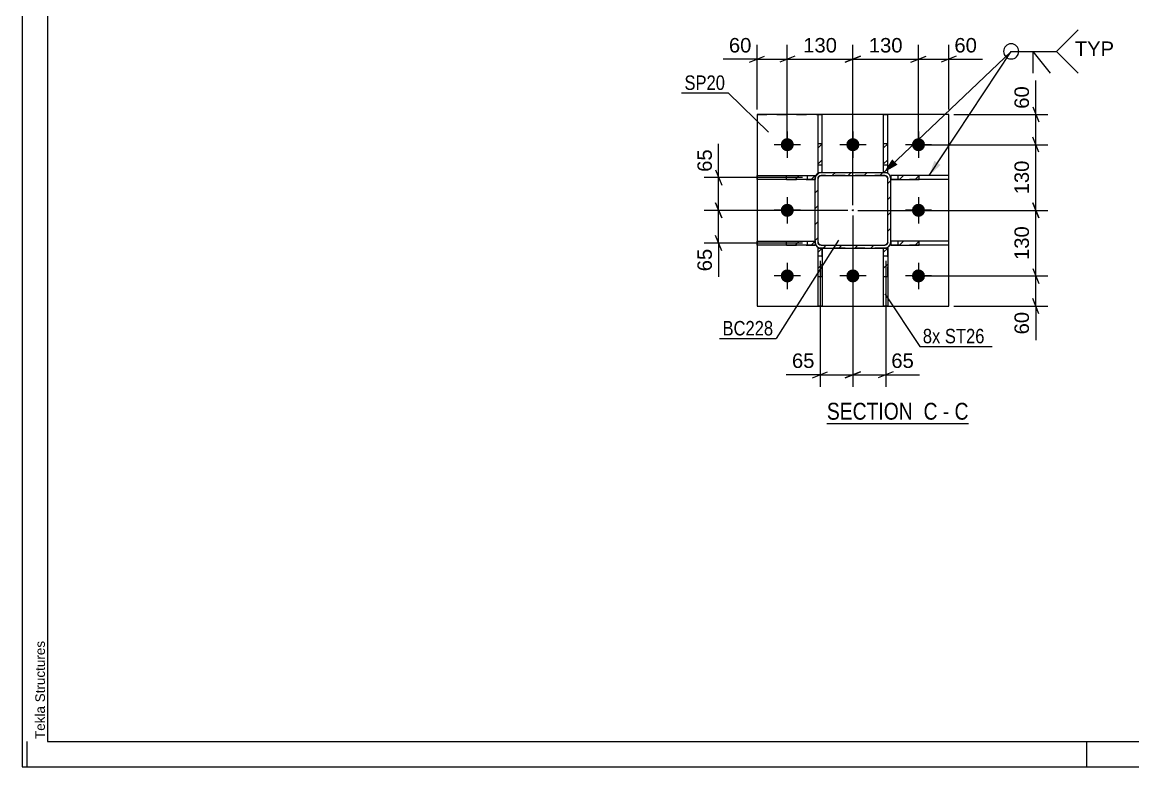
# Model space of a CAD drawing. Header units: millimetres. Extents: x -136 to 705, y -401 to 193.
# Drawn here: x -135.7 to 84.4, y -400.8 to -253.3 of the extents above; entities that cross this region are included whole.
import ezdxf

# ---------------------------------------------------------------- set-up
doc = ezdxf.new("R2010")
doc.units = ezdxf.units.MM
doc.linetypes.add('DXK_LINE_DOT2', pattern=[3.9198, 1.9599, -1.9599])
doc.linetypes.add('DXK_LINE_DOT3', pattern=[5.9187, 2.979, -0.9799, 0.9799, -0.9799])
doc.styles.add('Arial', font='ARIAL.TTF', dxfattribs={"height": 0.2})
doc.styles.add('Arial Narrow', font='ARIALN.TTF', dxfattribs={"height": 0.2})

# ---------------------------------------------------------------- blocks, each defined once
blk = doc.blocks.new('Unknown-318887035-1115')
at = {"color": 5, "linetype": 'Continuous'}
for p, q in [((-135.68, 193.19), (-135.68, -400.81)), ((-130.68, 188.19), (-130.68, -395.81)), ((-134.68, -400.81), (-134.68, -395.81)), ((-130.68, -395.81), (700.32, -395.81)), ((75.32, -400.81), (75.32, -395.81)), ((-135.68, -400.81), (705.32, -400.81))]:
    blk.add_line(p, q, dxfattribs=at)
at = {"color": 174, "linetype": 'Continuous', "style": 'Arial'}
blk.add_text('Tekla Structures', height=1.9102, rotation=90, dxfattribs=at).set_placement((-131.18, -395.31))
blk = doc.blocks.new('Unknown-318887035-16 - 5595')
at = {"color": 6, "linetype": 'Continuous'}
blk.add_line((23.79, -332.8), (51.86, -332.8), dxfattribs=at)
at = {"color": 0, "linetype": 'Continuous'}
blk.add_wipeout([(41.9, -332.05), (41.9, -328.55), (23.79, -328.55), (23.79, -332.05)], dxfattribs=at)
at = {"color": 7, "linetype": 'Continuous', "style": 'Arial Narrow'}
blk.add_text('SECTION ', height=3.34, dxfattribs=at).set_placement((23.79, -332.05))
at = {"color": 0, "linetype": 'Continuous'}
blk.add_wipeout([(45.72, -332.05), (45.72, -328.55), (42.95, -328.55), (42.95, -332.05)], dxfattribs=at)
at = {"color": 7, "linetype": 'Continuous', "style": 'Arial Narrow'}
blk.add_text('C', height=3.34, dxfattribs=at).set_placement((42.95, -332.05))
at = {"color": 0, "linetype": 'Continuous'}
blk.add_wipeout([(48.04, -332.05), (48.04, -328.55), (46.77, -328.55), (46.77, -332.05)], dxfattribs=at)
at = {"color": 7, "linetype": 'Continuous', "style": 'Arial Narrow'}
blk.add_text('-', height=3.34, dxfattribs=at).set_placement((46.77, -332.05))
at = {"color": 0, "linetype": 'Continuous'}
blk.add_wipeout([(51.86, -332.05), (51.86, -328.55), (49.09, -328.55), (49.09, -332.05)], dxfattribs=at)
at = {"color": 7, "linetype": 'Continuous', "style": 'Arial Narrow'}
blk.add_text('C', height=3.34, dxfattribs=at).set_placement((49.09, -332.05))
blk = doc.blocks.new('Part-318887035-5615 - 5595')
at = {"linetype": 'Continuous'}
h = blk.add_hatch(dxfattribs=at)
h.set_pattern_fill('', scale=0.7, style=0, pattern_type=0)
h.set_pattern_definition([(45, (21.44, -296.6747), (-1.57154, 1.57154), [])])
h.paths.add_polyline_path([(21.44, -297.47), (21.44, -296.67), (15.79, -296.67), (15.79, -297.47)])
at = {"color": 2, "linetype": 'Continuous'}
for p, q in [((9.94, -296.67), (15.79, -296.67)), ((9.94, -297.47), (9.94, -296.67)), ((15.79, -296.67), (21.44, -296.67)), ((15.79, -297.47), (15.79, -296.67)), ((21.44, -296.67), (21.44, -297.47)), ((15.79, -297.47), (9.94, -297.47)), ((21.44, -297.47), (15.79, -297.47))]:
    blk.add_line(p, q, dxfattribs=at)
at = {"color": 7, "linetype": 'DXK_LINE_DOT2'}
for p, q in [((15.79, -296.67), (21.44, -296.67)), ((19.94, -297.47), (19.94, -296.67)), ((21.44, -296.67), (21.44, -297.47)), ((15.79, -297.47), (21.44, -297.47))]:
    blk.add_line(p, q, dxfattribs=at)
blk = doc.blocks.new('Part-318887035-5620 - 5595')
at = {"linetype": 'Continuous'}
h = blk.add_hatch(dxfattribs=at)
h.set_pattern_fill('', scale=0.7, style=0, pattern_type=0)
h.set_pattern_definition([(45, (21.44, -283.6747), (-1.57154, 1.57154), [])])
h.paths.add_polyline_path([(21.44, -284.47), (21.44, -283.67), (15.79, -283.67), (15.79, -284.47)])
at = {"color": 2, "linetype": 'Continuous'}
for p, q in [((9.94, -283.67), (15.79, -283.67)), ((9.94, -284.47), (9.94, -283.67)), ((15.79, -283.67), (21.44, -283.67)), ((15.79, -284.47), (15.79, -283.67)), ((21.44, -283.67), (21.44, -284.47)), ((15.79, -284.47), (9.94, -284.47)), ((21.44, -284.47), (15.79, -284.47))]:
    blk.add_line(p, q, dxfattribs=at)
at = {"color": 7, "linetype": 'DXK_LINE_DOT2'}
for p, q in [((15.79, -283.67), (21.44, -283.67)), ((19.94, -284.47), (19.94, -283.67)), ((21.44, -283.67), (21.44, -284.47)), ((15.79, -284.47), (21.44, -284.47))]:
    blk.add_line(p, q, dxfattribs=at)
blk = doc.blocks.new('Part-318887035-5649 - 5595')
at = {"linetype": 'Continuous'}
h = blk.add_hatch(dxfattribs=at)
h.set_pattern_fill('', scale=0.7, style=0, pattern_type=0)
h.set_pattern_definition([(45, (35.6987, -297.9833), (-1.57154, 1.57154), [])])
h.paths.add_polyline_path([(35.24, -298.07), (35.7, -297.98), (36.09, -297.72), (36.35, -297.33), (36.44, -296.87), (36.44, -284.27), (36.35, -283.82), (36.09, -283.43), (35.7, -283.17), (35.24, -283.07), (22.64, -283.07), (22.18, -283.17), (21.79, -283.43), (21.53, -283.82), (21.44, -284.27), (21.44, -296.87), (21.53, -297.33), (21.79, -297.72), (22.18, -297.98), (22.64, -298.07)])
h.paths.add_polyline_path([(22.64, -297.47), (22.41, -297.43), (22.22, -297.3), (22.09, -297.1), (22.04, -296.87), (22.04, -284.27), (22.09, -284.05), (22.22, -283.85), (22.41, -283.72), (22.64, -283.67), (35.24, -283.67), (35.47, -283.72), (35.66, -283.85), (35.79, -284.05), (35.84, -284.27), (35.84, -296.87), (35.79, -297.1), (35.66, -297.3), (35.47, -297.43), (35.24, -297.47)])
blk.add_hatch(color=246, dxfattribs=at).paths.add_polyline_path([(28.94, -290.67, -1), (28.94, -290.47, -1)])
at = {"color": 7, "linetype": 'DXK_LINE_DOT2'}
for p, q in [((21.44, -284.27), (21.53, -283.82)), ((22.22, -283.85), (22.09, -284.05)), ((22.18, -283.17), (22.64, -283.07)), ((22.41, -283.72), (22.22, -283.85)), ((22.64, -283.67), (22.41, -283.72)), ((22.64, -283.07), (35.24, -283.07)), ((35.24, -283.67), (22.64, -283.67)), ((35.24, -283.07), (35.7, -283.17)), ((35.47, -283.72), (35.24, -283.67)), ((35.66, -283.85), (35.47, -283.72)), ((35.79, -284.05), (35.66, -283.85)), ((36.35, -283.82), (36.44, -284.27)), ((21.44, -296.87), (21.44, -284.27)), ((22.09, -284.05), (22.04, -284.27)), ((22.04, -296.87), (22.04, -284.27)), ((35.84, -284.27), (35.79, -284.05)), ((35.84, -296.87), (35.84, -284.27)), ((36.44, -296.87), (36.44, -284.27)), ((21.53, -297.33), (21.44, -296.87)), ((22.04, -296.87), (22.09, -297.1)), ((22.09, -297.1), (22.22, -297.3)), ((35.66, -297.3), (35.79, -297.1)), ((35.79, -297.1), (35.84, -296.87)), ((36.44, -296.87), (36.35, -297.33)), ((22.64, -298.07), (22.18, -297.98)), ((22.22, -297.3), (22.41, -297.43)), ((22.41, -297.43), (22.64, -297.47)), ((22.64, -297.47), (35.24, -297.47)), ((35.24, -298.07), (22.64, -298.07)), ((35.24, -297.47), (35.47, -297.43)), ((35.7, -297.98), (35.24, -298.07)), ((35.47, -297.43), (35.66, -297.3))]:
    blk.add_line(p, q, dxfattribs=at)
at = {"color": 2, "linetype": 'Continuous'}
for p, q in [((21.53, -283.82), (21.44, -284.27)), ((22.09, -284.05), (22.22, -283.85)), ((22.64, -283.07), (22.18, -283.17)), ((22.22, -283.85), (22.41, -283.72)), ((22.41, -283.72), (22.64, -283.67)), ((22.64, -283.07), (35.24, -283.07)), ((22.64, -283.67), (35.24, -283.67)), ((35.7, -283.17), (35.24, -283.07)), ((35.24, -283.67), (35.47, -283.72)), ((35.47, -283.72), (35.66, -283.85)), ((35.66, -283.85), (35.79, -284.05)), ((36.44, -284.27), (36.35, -283.82)), ((21.44, -296.87), (21.44, -284.27)), ((22.04, -284.27), (22.09, -284.05)), ((22.04, -296.87), (22.04, -284.27)), ((35.79, -284.05), (35.84, -284.27)), ((35.84, -296.87), (35.84, -284.27)), ((36.44, -296.87), (36.44, -284.27)), ((21.44, -296.87), (21.53, -297.33)), ((22.09, -297.1), (22.04, -296.87)), ((22.22, -297.3), (22.09, -297.1)), ((35.79, -297.1), (35.66, -297.3)), ((35.84, -296.87), (35.79, -297.1)), ((36.35, -297.33), (36.44, -296.87)), ((22.18, -297.98), (22.64, -298.07)), ((22.41, -297.43), (22.22, -297.3)), ((22.64, -297.47), (22.41, -297.43)), ((22.64, -297.47), (35.24, -297.47)), ((22.64, -298.07), (35.24, -298.07)), ((35.47, -297.43), (35.24, -297.47)), ((35.24, -298.07), (35.7, -297.98)), ((35.66, -297.3), (35.47, -297.43))]:
    blk.add_line(p, q, dxfattribs=at)
at = {"color": 7, "linetype": 'DXK_LINE_DOT3'}
blk.add_line((28.94, -290.57), (28.94, -290.57), dxfattribs=at)
at = {"color": 246, "linetype": 'DXK_LINE_DOT2'}
blk.add_line((28.94, -290.57), (28.94, -290.57), dxfattribs=at)
at = {"color": 246, "linetype": 'Continuous'}
blk.add_circle((28.94, -290.57), 0.1, dxfattribs=at)
at = {"color": 7, "linetype": 'DXK_LINE_DOT2'}
for centre, start, end in [((22.64, -284.27), 112.5, 157.5), ((35.24, -284.27), 22.5, 67.5), ((22.64, -296.87), 202.5, 247.5), ((35.24, -296.87), 292.5, 337.5)]:
    blk.add_arc(centre, 1.2, start, end, dxfattribs=at)
at = {"color": 2, "linetype": 'Continuous'}
for centre, start, end in [((22.64, -284.27), 112.5, 157.5), ((35.24, -284.27), 22.5, 67.5), ((22.64, -296.87), 202.5, 247.5), ((35.24, -296.87), 292.5, 337.5)]:
    blk.add_arc(centre, 1.2, start, end, dxfattribs=at)
blk = doc.blocks.new('Part-318887035-5735 - 5595')
at = {"linetype": 'Continuous'}
h = blk.add_hatch(dxfattribs=at)
h.set_pattern_fill('', scale=0.7, style=0, pattern_type=0)
h.set_pattern_definition([(45, (22.8402, -277.4215), (-1.57154, 1.57154), [])])
h.paths.add_polyline_path([(22.84, -283.07), (22.84, -277.42), (22.04, -277.42), (22.04, -283.07)])
at = {"color": 2, "linetype": 'Continuous'}
for p, q in [((22.04, -271.57), (22.84, -271.57)), ((22.04, -277.42), (22.04, -271.57)), ((22.84, -277.42), (22.84, -271.57)), ((22.04, -283.07), (22.04, -277.42)), ((22.84, -277.42), (22.04, -277.42)), ((22.84, -283.07), (22.84, -277.42)), ((22.04, -283.07), (22.84, -283.07))]:
    blk.add_line(p, q, dxfattribs=at)
at = {"color": 7, "linetype": 'DXK_LINE_DOT2'}
for p, q in [((22.04, -283.07), (22.04, -277.42)), ((22.84, -283.07), (22.84, -277.42)), ((22.04, -281.57), (22.84, -281.57)), ((22.04, -283.07), (22.84, -283.07))]:
    blk.add_line(p, q, dxfattribs=at)
blk = doc.blocks.new('Part-318887035-5748 - 5595')
at = {"linetype": 'Continuous'}
h = blk.add_hatch(dxfattribs=at)
h.set_pattern_fill('', scale=0.7, style=0, pattern_type=0)
h.set_pattern_definition([(45, (22.8402, -298.0747), (-1.57154, 1.57154), [])])
h.paths.add_polyline_path([(22.84, -303.73), (22.84, -298.07), (22.04, -298.07), (22.04, -303.73)])
at = {"color": 7, "linetype": 'DXK_LINE_DOT2'}
for p, q in [((22.04, -303.73), (22.04, -298.07)), ((22.04, -298.07), (22.84, -298.07)), ((22.84, -303.73), (22.84, -298.07)), ((22.04, -299.57), (22.84, -299.57))]:
    blk.add_line(p, q, dxfattribs=at)
at = {"color": 2, "linetype": 'Continuous'}
for p, q in [((22.04, -303.73), (22.04, -298.07)), ((22.04, -298.07), (22.84, -298.07)), ((22.84, -298.07), (22.84, -303.73)), ((22.04, -309.57), (22.04, -303.73)), ((22.84, -303.73), (22.04, -303.73)), ((22.84, -303.73), (22.84, -309.57)), ((22.84, -309.57), (22.04, -309.57))]:
    blk.add_line(p, q, dxfattribs=at)
blk = doc.blocks.new('Part-318887035-5740 - 5595')
at = {"linetype": 'Continuous'}
h = blk.add_hatch(dxfattribs=at)
h.set_pattern_fill('', scale=0.7, style=0, pattern_type=0)
h.set_pattern_definition([(45, (35.8396, -277.4215), (-1.57154, 1.57154), [])])
h.paths.add_polyline_path([(35.84, -283.07), (35.84, -277.42), (35.04, -277.42), (35.04, -283.07)])
at = {"color": 2, "linetype": 'Continuous'}
for p, q in [((35.04, -271.57), (35.84, -271.57)), ((35.04, -277.42), (35.04, -271.57)), ((35.84, -277.42), (35.84, -271.57)), ((35.04, -283.07), (35.04, -277.42)), ((35.84, -277.42), (35.04, -277.42)), ((35.84, -283.07), (35.84, -277.42)), ((35.04, -283.07), (35.84, -283.07))]:
    blk.add_line(p, q, dxfattribs=at)
at = {"color": 7, "linetype": 'DXK_LINE_DOT2'}
for p, q in [((35.04, -283.07), (35.04, -277.42)), ((35.84, -283.07), (35.84, -277.42)), ((35.04, -281.57), (35.84, -281.57)), ((35.04, -283.07), (35.84, -283.07))]:
    blk.add_line(p, q, dxfattribs=at)
blk = doc.blocks.new('Part-318887035-5753 - 5595')
at = {"linetype": 'Continuous'}
h = blk.add_hatch(dxfattribs=at)
h.set_pattern_fill('', scale=0.7, style=0, pattern_type=0)
h.set_pattern_definition([(45, (35.8396, -298.0747), (-1.57154, 1.57154), [])])
h.paths.add_polyline_path([(35.84, -303.73), (35.84, -298.07), (35.04, -298.07), (35.04, -303.73)])
at = {"color": 7, "linetype": 'DXK_LINE_DOT2'}
for p, q in [((35.04, -303.73), (35.04, -298.07)), ((35.04, -298.07), (35.84, -298.07)), ((35.84, -303.73), (35.84, -298.07)), ((35.04, -299.57), (35.84, -299.57))]:
    blk.add_line(p, q, dxfattribs=at)
at = {"color": 2, "linetype": 'Continuous'}
for p, q in [((35.04, -303.73), (35.04, -298.07)), ((35.04, -298.07), (35.84, -298.07)), ((35.84, -298.07), (35.84, -303.73)), ((35.04, -309.57), (35.04, -303.73)), ((35.84, -303.73), (35.04, -303.73)), ((35.84, -303.73), (35.84, -309.57)), ((35.84, -309.57), (35.04, -309.57))]:
    blk.add_line(p, q, dxfattribs=at)
blk = doc.blocks.new('Bolt-318887035-5776 - 5595')
at = {"linetype": 'Continuous'}
for points in [[(17.24, -277.57, -1), (14.64, -277.57, -1)], [(30.24, -277.57, -1), (27.64, -277.57, -1)], [(43.24, -277.57, -1), (40.64, -277.57, -1)], [(17.24, -290.57, -1), (14.64, -290.57, -1)], [(43.24, -290.57, -1), (40.64, -290.57, -1)], [(17.24, -303.57, -1), (14.64, -303.57, -1)], [(30.24, -303.57, -1), (27.64, -303.57, -1)], [(43.24, -303.57, -1), (40.64, -303.57, -1)]]:
    blk.add_hatch(color=1, dxfattribs=at).paths.add_polyline_path(points)
at = {"color": 1, "linetype": 'Continuous'}
for p, q in [((15.94, -274.97), (15.94, -280.17)), ((28.94, -274.97), (28.94, -280.17)), ((41.94, -274.97), (41.94, -280.17)), ((18.54, -277.57), (13.34, -277.57)), ((31.54, -277.57), (26.34, -277.57)), ((44.54, -277.57), (39.34, -277.57)), ((15.94, -287.97), (15.94, -293.17)), ((41.94, -287.97), (41.94, -293.17)), ((18.54, -290.57), (13.34, -290.57)), ((44.54, -290.57), (39.34, -290.57)), ((15.94, -300.97), (15.94, -306.17)), ((28.94, -300.97), (28.94, -306.17)), ((41.94, -300.97), (41.94, -306.17)), ((18.54, -303.57), (13.34, -303.57)), ((31.54, -303.57), (26.34, -303.57)), ((44.54, -303.57), (39.34, -303.57))]:
    blk.add_line(p, q, dxfattribs=at)
blk = doc.blocks.new('Part-318887035-5792 - 5595')
at = {"linetype": 'Continuous'}
h = blk.add_hatch(dxfattribs=at)
h.set_pattern_fill('', scale=0.7, style=0, pattern_type=0)
h.set_pattern_definition([(45, (42.0932, -296.6747), (-1.57154, 1.57154), [])])
h.paths.add_polyline_path([(42.09, -297.47), (42.09, -296.67), (36.44, -296.67), (36.44, -297.47)])
at = {"color": 7, "linetype": 'DXK_LINE_DOT2'}
for p, q in [((42.09, -296.67), (36.44, -296.67)), ((36.44, -296.67), (36.44, -297.47)), ((37.94, -297.47), (37.94, -296.67)), ((42.09, -297.47), (36.44, -297.47))]:
    blk.add_line(p, q, dxfattribs=at)
at = {"color": 2, "linetype": 'Continuous'}
for p, q in [((42.09, -296.67), (36.44, -296.67)), ((36.44, -296.67), (36.44, -297.47)), ((47.94, -296.67), (42.09, -296.67)), ((42.09, -297.47), (42.09, -296.67)), ((47.94, -297.47), (47.94, -296.67)), ((36.44, -297.47), (42.09, -297.47)), ((47.94, -297.47), (42.09, -297.47))]:
    blk.add_line(p, q, dxfattribs=at)
blk = doc.blocks.new('Part-318887035-5797 - 5595')
at = {"linetype": 'Continuous'}
h = blk.add_hatch(dxfattribs=at)
h.set_pattern_fill('', scale=0.7, style=0, pattern_type=0)
h.set_pattern_definition([(45, (42.0933, -283.6747), (-1.57154, 1.57154), [])])
h.paths.add_polyline_path([(42.09, -284.47), (42.09, -283.67), (36.44, -283.67), (36.44, -284.47)])
at = {"color": 7, "linetype": 'DXK_LINE_DOT2'}
for p, q in [((42.09, -283.67), (36.44, -283.67)), ((36.44, -283.67), (36.44, -284.47)), ((37.94, -284.47), (37.94, -283.67)), ((42.09, -284.47), (36.44, -284.47))]:
    blk.add_line(p, q, dxfattribs=at)
at = {"color": 2, "linetype": 'Continuous'}
for p, q in [((42.09, -283.67), (36.44, -283.67)), ((36.44, -283.67), (36.44, -284.47)), ((47.94, -283.67), (42.09, -283.67)), ((42.09, -284.47), (42.09, -283.67)), ((47.94, -284.47), (47.94, -283.67)), ((36.44, -284.47), (42.09, -284.47)), ((47.94, -284.47), (42.09, -284.47))]:
    blk.add_line(p, q, dxfattribs=at)
blk = doc.blocks.new('Part-318887035-5827 - 5595')
at = {"color": 2, "linetype": 'Continuous'}
for p, q in [((9.94, -271.57), (9.94, -309.57)), ((47.94, -271.57), (9.94, -271.57)), ((47.94, -309.57), (47.94, -271.57)), ((9.94, -309.57), (47.94, -309.57))]:
    blk.add_line(p, q, dxfattribs=at)
at = {"color": 7, "linetype": 'DXK_LINE_DOT2'}
for p, q in [((9.94, -271.57), (22.84, -271.57)), ((9.94, -309.57), (22.84, -309.57))]:
    blk.add_line(p, q, dxfattribs=at)
blk = doc.blocks.new('StraightDimension-318887035-5982 - 5595')
at = {"color": 7, "linetype": 'Continuous'}
for p, q in [((28.94, -291.58), (28.94, -325.55)), ((35.44, -300.57), (35.44, -325.55)), ((27.44, -323.75), (30.44, -322.55)), ((28.94, -323.15), (35.44, -323.15)), ((36.94, -322.55), (33.94, -323.75))]:
    blk.add_line(p, q, dxfattribs=at)
at = {"color": 0}
blk.add_wipeout([(41.61, -322.4), (41.61, -318.2), (35.96, -318.2), (35.96, -322.4)], dxfattribs=at)
at = {"color": 7, "linetype": 'Continuous'}
blk.add_line((35.44, -323.15), (42.14, -323.15), dxfattribs=at)
blk.add_line((35.44, -323.15), (42.14, -323.15), dxfattribs=at)
at = {"color": 3, "style": 'Arial'}
blk.add_text('65', height=2.865, dxfattribs=at).set_placement((36.56, -321.8))
blk = doc.blocks.new('StraightDimension-318887035-5913 - 5595')
at = {"color": 7, "linetype": 'Continuous'}
for p, q in [((65.78, -279.07), (64.58, -276.07)), ((42.94, -277.57), (67.58, -277.57)), ((65.18, -290.58), (65.18, -277.57)), ((64.58, -289.08), (65.78, -292.08)), ((29.94, -290.58), (67.58, -290.58))]:
    blk.add_line(p, q, dxfattribs=at)
at = {"color": 0}
blk.add_wipeout([(64.43, -280.14), (60.23, -280.14), (60.23, -288.01), (64.43, -288.01)], dxfattribs=at)
at = {"color": 3, "style": 'Arial'}
blk.add_text('130', height=2.865, rotation=90.0002, dxfattribs=at).set_placement((63.83, -287.41))
blk = doc.blocks.new('StraightDimension-318887035-5831 - 5595')
at = {"color": 7, "linetype": 'Continuous'}
for p, q in [((28.94, -289.58), (28.94, -257.8)), ((41.94, -276.57), (41.94, -257.8)), ((30.44, -260.05), (27.44, -261.25)), ((28.94, -260.65), (41.94, -260.65)), ((40.44, -261.25), (43.44, -260.05))]:
    blk.add_line(p, q, dxfattribs=at)
at = {"color": 0}
blk.add_wipeout([(39.37, -259.9), (39.37, -255.7), (31.5, -255.7), (31.5, -259.9)], dxfattribs=at)
at = {"color": 3, "style": 'Arial'}
blk.add_text('130', height=2.865, dxfattribs=at).set_placement((32.1, -259.3))
blk = doc.blocks.new('StraightDimension-318887035-5848 - 5595')
at = {"color": 7, "linetype": 'Continuous'}
for p, q in [((41.94, -276.57), (41.94, -257.8)), ((47.94, -270.57), (47.94, -257.8)), ((40.44, -261.25), (43.44, -260.05)), ((41.94, -260.65), (47.94, -260.65)), ((49.44, -260.05), (46.44, -261.25))]:
    blk.add_line(p, q, dxfattribs=at)
at = {"color": 0}
blk.add_wipeout([(54.11, -259.9), (54.11, -255.7), (48.46, -255.7), (48.46, -259.9)], dxfattribs=at)
at = {"color": 7, "linetype": 'Continuous'}
blk.add_line((47.94, -260.65), (54.64, -260.65), dxfattribs=at)
blk.add_line((47.94, -260.65), (54.64, -260.65), dxfattribs=at)
at = {"color": 3, "style": 'Arial'}
blk.add_text('60', height=2.865, dxfattribs=at).set_placement((49.06, -259.3))
blk = doc.blocks.new('StraightDimension-318887035-5858 - 5595')
at = {"color": 7, "linetype": 'Continuous'}
for p, q in [((15.94, -276.57), (15.94, -257.8)), ((28.94, -289.58), (28.94, -257.8)), ((17.44, -260.05), (14.44, -261.25)), ((15.94, -260.65), (28.94, -260.65)), ((27.44, -261.25), (30.44, -260.05))]:
    blk.add_line(p, q, dxfattribs=at)
at = {"color": 0}
blk.add_wipeout([(26.37, -259.9), (26.37, -255.7), (18.5, -255.7), (18.5, -259.9)], dxfattribs=at)
at = {"color": 3, "style": 'Arial'}
blk.add_text('130', height=2.865, dxfattribs=at).set_placement((19.1, -259.3))
blk = doc.blocks.new('StraightDimension-318887035-5875 - 5595')
at = {"color": 7, "linetype": 'Continuous'}
for p, q in [((9.94, -270.57), (9.94, -257.8)), ((15.94, -276.57), (15.94, -257.8)), ((8.44, -261.25), (11.44, -260.05)), ((9.94, -260.65), (15.94, -260.65)), ((17.44, -260.05), (14.44, -261.25))]:
    blk.add_line(p, q, dxfattribs=at)
at = {"color": 0}
blk.add_wipeout([(9.41, -259.9), (9.41, -255.7), (3.77, -255.7), (3.77, -259.9)], dxfattribs=at)
at = {"color": 7, "linetype": 'Continuous'}
blk.add_line((9.94, -260.65), (3.24, -260.65), dxfattribs=at)
blk.add_line((9.94, -260.65), (3.24, -260.65), dxfattribs=at)
at = {"color": 3, "style": 'Arial'}
blk.add_text('60', height=2.865, dxfattribs=at).set_placement((4.37, -259.3))
blk = doc.blocks.new('StraightDimension-318887035-5886 - 5595')
at = {"color": 7, "linetype": 'Continuous'}
for p, q in [((42.94, -303.57), (67.58, -303.57)), ((64.58, -302.07), (65.78, -305.07)), ((65.18, -309.57), (65.18, -303.57)), ((65.78, -311.07), (64.58, -308.07)), ((48.94, -309.57), (67.58, -309.57))]:
    blk.add_line(p, q, dxfattribs=at)
at = {"color": 0}
blk.add_wipeout([(64.43, -310.1), (60.23, -310.1), (60.23, -315.75), (64.43, -315.75)], dxfattribs=at)
at = {"color": 7, "linetype": 'Continuous'}
blk.add_line((65.18, -309.57), (65.18, -316.27), dxfattribs=at)
blk.add_line((65.18, -309.57), (65.18, -316.27), dxfattribs=at)
at = {"color": 3, "style": 'Arial'}
blk.add_text('60', height=2.865, rotation=90.0002, dxfattribs=at).set_placement((63.83, -315.15))
blk = doc.blocks.new('StraightDimension-318887035-5896 - 5595')
at = {"color": 7, "linetype": 'Continuous'}
for p, q in [((65.78, -292.08), (64.58, -289.08)), ((29.94, -290.58), (67.58, -290.58)), ((65.18, -303.57), (65.18, -290.58)), ((42.94, -303.57), (67.58, -303.57)), ((64.58, -302.07), (65.78, -305.07))]:
    blk.add_line(p, q, dxfattribs=at)
at = {"color": 0}
blk.add_wipeout([(64.43, -293.14), (60.23, -293.14), (60.23, -301.01), (64.43, -301.01)], dxfattribs=at)
at = {"color": 3, "style": 'Arial'}
blk.add_text('130', height=2.865, rotation=90.0002, dxfattribs=at).set_placement((63.83, -300.41))
blk = doc.blocks.new('StraightDimension-318887035-5930 - 5595')
at = {"color": 7, "linetype": 'Continuous'}
for p, q in [((64.58, -270.07), (65.78, -273.07)), ((48.94, -271.57), (67.58, -271.57)), ((65.18, -277.57), (65.18, -271.57)), ((65.78, -279.07), (64.58, -276.07)), ((42.94, -277.57), (67.58, -277.57))]:
    blk.add_line(p, q, dxfattribs=at)
at = {"color": 0}
blk.add_wipeout([(64.43, -265.4), (60.23, -265.4), (60.23, -271.05), (64.43, -271.05)], dxfattribs=at)
at = {"color": 7, "linetype": 'Continuous'}
blk.add_line((65.18, -271.57), (65.18, -264.88), dxfattribs=at)
blk.add_line((65.18, -271.57), (65.18, -264.88), dxfattribs=at)
at = {"color": 3, "style": 'Arial'}
blk.add_text('60', height=2.865, rotation=90.0002, dxfattribs=at).set_placement((63.83, -270.45))
blk = doc.blocks.new('StraightDimension-318887035-5941 - 5595')
at = {"color": 7, "linetype": 'Continuous'}
for p, q in [((1.74, -282.57), (2.94, -285.57)), ((18.94, -284.07), (-0.51, -284.07)), ((2.34, -290.58), (2.34, -284.07)), ((2.94, -292.08), (1.74, -289.08)), ((27.94, -290.58), (-0.51, -290.58))]:
    blk.add_line(p, q, dxfattribs=at)
at = {"color": 0}
blk.add_wipeout([(1.59, -277.9), (-2.61, -277.9), (-2.61, -283.55), (1.59, -283.55)], dxfattribs=at)
at = {"color": 7, "linetype": 'Continuous'}
blk.add_line((2.34, -284.07), (2.34, -277.38), dxfattribs=at)
blk.add_line((2.34, -284.07), (2.34, -277.38), dxfattribs=at)
at = {"color": 3, "style": 'Arial'}
blk.add_text('65', height=2.865, rotation=90.0002, dxfattribs=at).set_placement((0.99, -282.95))
blk = doc.blocks.new('StraightDimension-318887035-5954 - 5595')
at = {"color": 7, "linetype": 'Continuous'}
for p, q in [((1.74, -289.08), (2.94, -292.08)), ((27.94, -290.58), (-0.51, -290.58)), ((2.34, -297.07), (2.34, -290.58)), ((18.94, -297.07), (-0.51, -297.07)), ((2.94, -298.57), (1.74, -295.57))]:
    blk.add_line(p, q, dxfattribs=at)
at = {"color": 0}
blk.add_wipeout([(1.59, -297.6), (-2.61, -297.6), (-2.61, -303.25), (1.59, -303.25)], dxfattribs=at)
at = {"color": 7, "linetype": 'Continuous'}
blk.add_line((2.34, -297.07), (2.34, -303.77), dxfattribs=at)
blk.add_line((2.34, -297.07), (2.34, -303.77), dxfattribs=at)
at = {"color": 3, "style": 'Arial'}
blk.add_text('65', height=2.865, rotation=90.0002, dxfattribs=at).set_placement((0.99, -302.65))
blk = doc.blocks.new('StraightDimension-318887035-5968 - 5595')
at = {"color": 7, "linetype": 'Continuous'}
for p, q in [((28.94, -291.58), (28.94, -325.55)), ((22.44, -300.57), (22.44, -325.55)), ((20.94, -323.75), (23.94, -322.55)), ((22.44, -323.15), (28.94, -323.15)), ((30.44, -322.55), (27.44, -323.75))]:
    blk.add_line(p, q, dxfattribs=at)
at = {"color": 0}
blk.add_wipeout([(21.92, -322.4), (21.92, -318.2), (16.27, -318.2), (16.27, -322.4)], dxfattribs=at)
at = {"color": 7, "linetype": 'Continuous'}
blk.add_line((22.44, -323.15), (15.74, -323.15), dxfattribs=at)
blk.add_line((22.44, -323.15), (15.74, -323.15), dxfattribs=at)
at = {"color": 3, "style": 'Arial'}
blk.add_text('65', height=2.865, dxfattribs=at).set_placement((16.87, -321.8))
blk = doc.blocks.new('Mark-318887035-5645 - 5595')
at = {"color": 0}
blk.add_wipeout([(13.15, -315.36), (13.15, -312.36), (3.1, -312.36), (3.1, -315.36)], dxfattribs=at)
blk.add_wipeout([(13.15, -315.36), (13.15, -312.36), (3.1, -312.36), (3.1, -315.36)], dxfattribs=at)
at = {"color": 30, "linetype": 'Continuous'}
for p in [(26.09, -296.5), (2.5, -315.96)]:
    blk.add_line(p, (13.75, -315.96), dxfattribs=at)
at = {"color": 3, "style": 'Arial Narrow'}
blk.add_text('BC228', height=2.863, dxfattribs=at).set_placement((3.1, -315.36))
blk = doc.blocks.new('WeldMark-318887035-5995 - 5595')
at = {"linetype": 'Continuous'}
for points in [[(37.77, -281.55), (35.08, -283.07), (36.73, -280.46)], [(46.34, -281.59), (44.06, -283.67), (45.09, -280.76)]]:
    blk.add_hatch(color=30, dxfattribs=at).paths.add_polyline_path(points)
at = {"color": 30, "linetype": 'Continuous'}
for p, q in [((35.08, -283.07), (60.31, -259.09)), ((44.06, -283.67), (60.31, -259.09)), ((60.31, -259.09), (69.31, -259.09))]:
    blk.add_line(p, q, dxfattribs=at)
at = {"color": 3, "linetype": 'Continuous'}
for q in [(68.03, -263.37), (64.6, -263.37)]:
    blk.add_line((64.6, -259.09), q, dxfattribs=at)
for start, end in [(90, 270), (270, 90)]:
    blk.add_arc((60.31, -259.09), 1.5, start, end, dxfattribs=at)
at = {"color": 0, "linetype": 'Continuous'}
blk.add_wipeout([(80.69, -259.99), (80.69, -256.99), (72.91, -256.99), (72.91, -259.99)], dxfattribs=at)
blk.add_wipeout([(80.69, -259.99), (80.69, -256.99), (72.91, -256.99), (72.91, -259.99)], dxfattribs=at)
at = {"color": 3, "linetype": 'Continuous'}
for q in [(73.6, -254.8), (73.6, -263.37)]:
    blk.add_line((69.31, -259.09), q, dxfattribs=at)
at = {"color": 3, "linetype": 'Continuous', "style": 'Arial'}
blk.add_text('TYP', height=2.865, dxfattribs=at).set_placement((72.91, -259.99))
blk = doc.blocks.new('Mark-318887035-5823 - 5595')
at = {"color": 0}
blk.add_wipeout([(3.6, -266.72), (3.6, -263.72), (-4.44, -263.72), (-4.44, -266.72)], dxfattribs=at)
blk.add_wipeout([(3.6, -266.72), (3.6, -263.72), (-4.44, -263.72), (-4.44, -266.72)], dxfattribs=at)
at = {"color": 30, "linetype": 'Continuous'}
for p in [(-5.04, -267.32), (12.24, -275.07)]:
    blk.add_line(p, (4.2, -267.32), dxfattribs=at)
at = {"color": 3, "style": 'Arial Narrow'}
blk.add_text('SP20', height=2.863, dxfattribs=at).set_placement((-4.44, -266.72))
blk = doc.blocks.new('MarkSet-318887035-6045 - 5595')
at = {"color": 0}
blk.add_wipeout([(46.27, -316.92), (46.27, -313.92), (42.8, -313.92), (42.8, -316.92)], dxfattribs=at)
blk.add_wipeout([(46.27, -316.92), (46.27, -313.92), (42.8, -313.92), (42.8, -316.92)], dxfattribs=at)
at = {"color": 30, "linetype": 'Continuous'}
blk.add_line((35.24, -307.11), (42.2, -317.52), dxfattribs=at)
at = {"color": 0}
blk.add_wipeout([(55.03, -316.92), (55.03, -313.92), (47.17, -313.92), (47.17, -316.92)], dxfattribs=at)
blk.add_wipeout([(55.03, -316.92), (55.03, -313.92), (47.17, -313.92), (47.17, -316.92)], dxfattribs=at)
at = {"color": 30, "linetype": 'Continuous'}
blk.add_line((42.2, -317.52), (56.53, -317.52), dxfattribs=at)
at = {"color": 3, "style": 'Arial Narrow'}
for s, p in [('8x', (42.8, -316.92)), ('ST26', (47.17, -316.92))]:
    blk.add_text(s, height=2.863, dxfattribs=at).set_placement(p)

msp = doc.modelspace()

# ---------------------------------------------------------------- block references
for name in ['Unknown-318887035-1115', 'Part-318887035-5827 - 5595', 'Part-318887035-5735 - 5595', 'Part-318887035-5740 - 5595', 'Bolt-318887035-5776 - 5595', 'Part-318887035-5620 - 5595', 'Part-318887035-5649 - 5595', 'Part-318887035-5797 - 5595', 'Part-318887035-5615 - 5595', 'Part-318887035-5792 - 5595', 'Part-318887035-5748 - 5595', 'Part-318887035-5753 - 5595']:
    msp.add_blockref(name, (0, 0))

# ---------------------------------------------------------------- next in the draw order: block references
for name in ['StraightDimension-318887035-5982 - 5595', 'Unknown-318887035-16 - 5595']:
    msp.add_blockref(name, (0, 0))

# ---------------------------------------------------------------- next in the draw order: block references
for name in ['StraightDimension-318887035-5913 - 5595', 'StraightDimension-318887035-5886 - 5595']:
    msp.add_blockref(name, (0, 0))

# ---------------------------------------------------------------- next in the draw order: block references
for name in ['StraightDimension-318887035-5831 - 5595', 'MarkSet-318887035-6045 - 5595']:
    msp.add_blockref(name, (0, 0))

# ---------------------------------------------------------------- next in the draw order: block references
for name in ['StraightDimension-318887035-5858 - 5595', 'StraightDimension-318887035-5848 - 5595']:
    msp.add_blockref(name, (0, 0))

# ---------------------------------------------------------------- next in the draw order: block references
for name in ['StraightDimension-318887035-5875 - 5595', 'StraightDimension-318887035-5930 - 5595', 'StraightDimension-318887035-5896 - 5595']:
    msp.add_blockref(name, (0, 0))

# ---------------------------------------------------------------- next in the draw order: block references
for name in ['WeldMark-318887035-5995 - 5595', 'Mark-318887035-5823 - 5595', 'StraightDimension-318887035-5941 - 5595']:
    msp.add_blockref(name, (0, 0))

# ---------------------------------------------------------------- next in the draw order: block references
msp.add_blockref('StraightDimension-318887035-5954 - 5595', (0, 0))

# ---------------------------------------------------------------- next in the draw order: block references
msp.add_blockref('StraightDimension-318887035-5968 - 5595', (0, 0))

# ---------------------------------------------------------------- next in the draw order: block references
msp.add_blockref('Mark-318887035-5645 - 5595', (0, 0))

doc.saveas('drawing.dxf')
